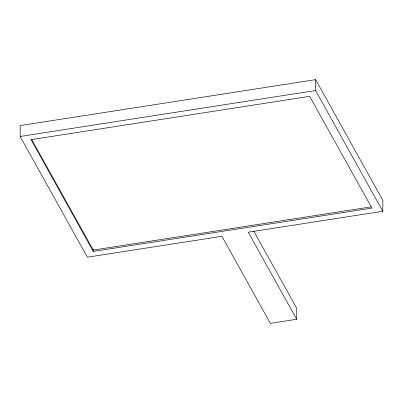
<?xml version="1.0" encoding="UTF-8"?>
<svg xmlns="http://www.w3.org/2000/svg" width="403" height="403" viewBox="0 0 403 403"><rect width="100%" height="100%" fill="white"/><g stroke="black" fill="none" stroke-linecap="round" stroke-linejoin="round"><path stroke-width="0.6" d="M20.15 136.471L20.2 125.58L315.645 79.643L382.85 200.392L382.8 211.278L248.253 232.199L296.709 319.262L270.363 323.357L221.907 236.299L87.355 257.22L20.15 136.471L315.594 90.534L382.8 211.278M93.254 251.422L31.046 139.655L309.695 96.332L371.904 208.094L93.254 251.422L93.264 249.245M296.709 319.262L296.759 308.371L253.789 231.166M315.594 90.534L315.645 79.643M371.284 206.83L93.264 250.061L31.666 139.393"/></g></svg>
